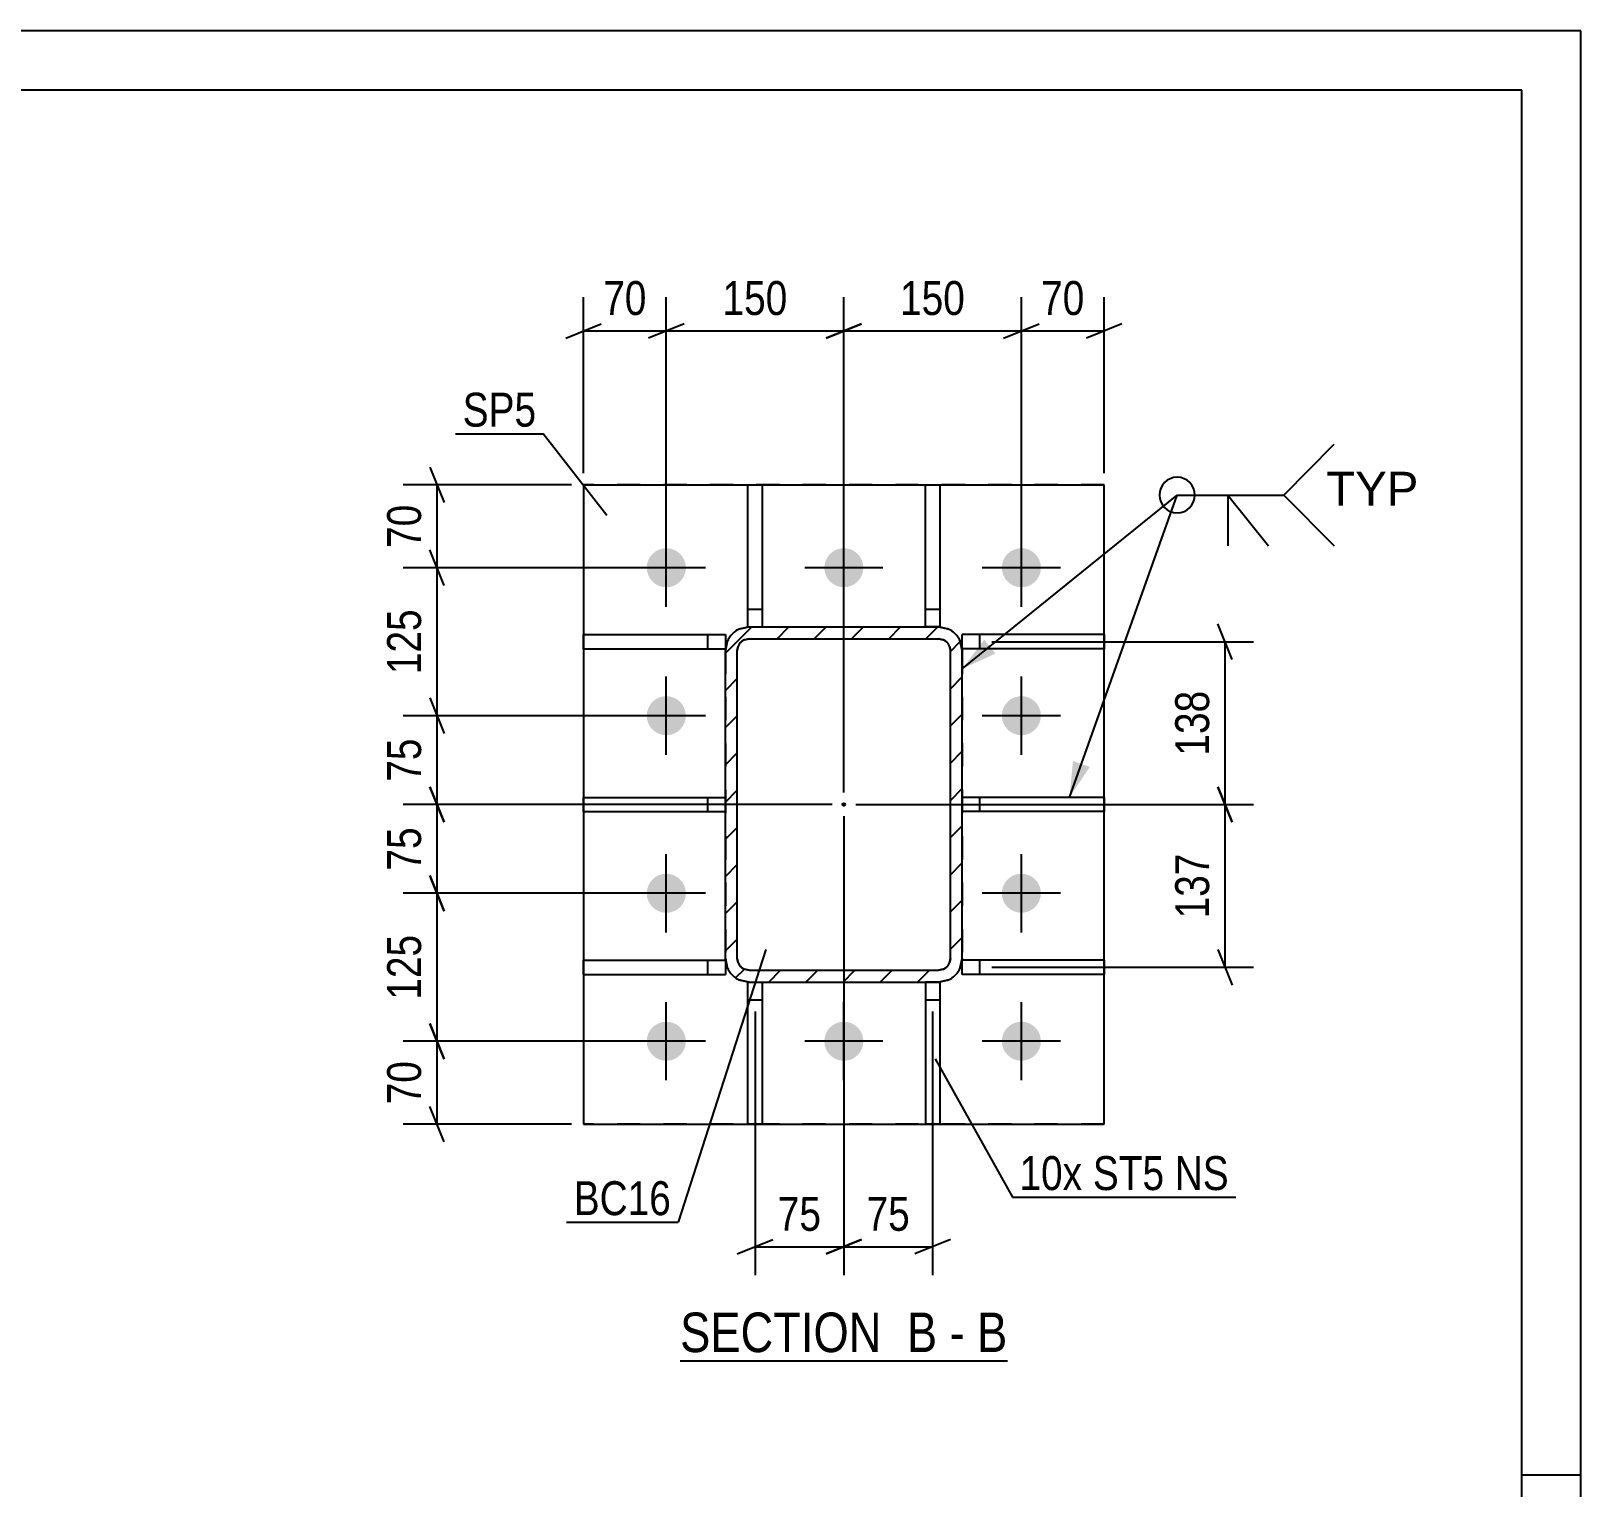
# Model space of a CAD drawing. Header units: millimetres. Extents: x -131 to 463, y -181 to 239.
# Drawn here: x 332.4 to 463.4, y 116.1 to 239.2 of the extents above; entities that cross this region are included whole.
import ezdxf

# ---------------------------------------------------------------- set-up
doc = ezdxf.new("R2010")
doc.units = ezdxf.units.MM
doc.linetypes.add('DXK_LINE_DOT2', pattern=[3.9198, 1.9599, -1.9599])
doc.linetypes.add('DXK_LINE_DOT3', pattern=[5.9187, 2.979, -0.9799, 0.9799, -0.9799])
doc.styles.add('Arial', font='arial.ttf', dxfattribs={"height": 0.2})
doc.styles.add('Arial Narrow', font='ARIALN.TTF', dxfattribs={"height": 0.2})

# ---------------------------------------------------------------- blocks, each defined once
blk = doc.blocks.new('Unknown-284869923-1134')
at = {"color": 5, "linetype": 'Continuous'}
for p, q in [((463.4, 239.2), (-130.6, 239.2)), ((463.4, -180.8), (463.4, 239.2)), ((458.4, 234.2), (-125.6, 234.2)), ((458.4, -175.8), (458.4, 234.2)), ((463.4, 117.2), (458.4, 117.2))]:
    blk.add_line(p, q, dxfattribs=at)
blk = doc.blocks.new('Unknown-284869923-14 - 1795')
at = {"color": 6, "linetype": 'Continuous'}
blk.add_line((387.29, 126.85), (414.94, 126.85), dxfattribs=at)
at = {"color": 0, "linetype": 'Continuous'}
for points in [[(405.4, 127.6), (405.4, 131.1), (387.29, 131.1), (387.29, 127.6)], [(409.01, 127.6), (409.01, 131.1), (406.45, 131.1), (406.45, 127.6)], [(411.33, 127.6), (411.33, 131.1), (410.06, 131.1), (410.06, 127.6)], [(414.94, 127.6), (414.94, 131.1), (412.38, 131.1), (412.38, 127.6)]]:
    blk.add_wipeout(points, dxfattribs=at)
at = {"color": 7, "linetype": 'Continuous', "style": 'Arial Narrow'}
for s, p in [('SECTION ', (387.29, 127.6)), ('B', (406.45, 127.6)), ('B', (412.38, 127.6)), ('-', (410.06, 127.6))]:
    blk.add_text(s, height=3.34, dxfattribs=at).set_placement(p)
blk = doc.blocks.new('Part-284869923-1847 - 1795')
at = {"color": 2, "linetype": 'Continuous'}
for p, q in [((379.12, 187.01), (379.12, 188.21)), ((379.12, 188.21), (391.12, 188.21)), ((391.12, 188.21), (391.12, 187.01)), ((379.12, 187.01), (391.12, 187.01))]:
    blk.add_line(p, q, dxfattribs=at)
at = {"color": 7, "linetype": 'DXK_LINE_DOT2'}
blk.add_line((389.62, 187.01), (389.62, 188.21), dxfattribs=at)
blk = doc.blocks.new('Part-284869923-1852 - 1795')
at = {"color": 2, "linetype": 'Continuous'}
for p, q in [((379.12, 159.51), (379.12, 160.71)), ((379.12, 160.71), (391.12, 160.71)), ((391.12, 160.71), (391.12, 159.51)), ((379.12, 159.51), (391.12, 159.51))]:
    blk.add_line(p, q, dxfattribs=at)
at = {"color": 7, "linetype": 'DXK_LINE_DOT2'}
blk.add_line((389.62, 159.51), (389.62, 160.71), dxfattribs=at)
blk = doc.blocks.new('Part-284869923-1948 - 1795')
at = {"color": 2, "linetype": 'Continuous'}
for p, q in [((379.12, 200.86), (379.12, 146.86)), ((379.12, 200.86), (423.12, 200.86)), ((423.12, 146.86), (423.12, 200.86)), ((379.12, 146.86), (423.12, 146.86))]:
    blk.add_line(p, q, dxfattribs=at)
at = {"color": 7, "linetype": 'DXK_LINE_DOT2'}
for p, q in [((423.12, 200.86), (379.12, 200.86)), ((423.12, 146.86), (379.12, 146.86))]:
    blk.add_line(p, q, dxfattribs=at)
blk = doc.blocks.new('Part-284869923-1820 - 1795')
at = {"color": 2, "linetype": 'Continuous'}
for p, q in [((379.12, 173.26), (379.12, 174.46)), ((379.12, 174.46), (391.12, 174.46)), ((379.12, 173.26), (391.12, 173.26))]:
    blk.add_line(p, q, dxfattribs=at)
at = {"color": 7, "linetype": 'DXK_LINE_DOT2'}
for p, q in [((389.62, 173.26), (389.62, 174.46)), ((391.12, 174.46), (391.12, 173.26))]:
    blk.add_line(p, q, dxfattribs=at)
blk = doc.blocks.new('Part-284869923-1881 - 1795')
at = {"color": 2, "linetype": 'Continuous'}
for p, q in [((393.02, 146.86), (393.02, 158.86)), ((393.02, 158.86), (393.12, 158.86)), ((394.22, 158.86), (394.22, 146.86)), ((394.22, 146.86), (393.02, 146.86))]:
    blk.add_line(p, q, dxfattribs=at)
at = {"color": 7, "linetype": 'DXK_LINE_DOT2'}
for p, q in [((393.02, 158.86), (394.22, 158.86)), ((393.02, 157.36), (394.22, 157.36))]:
    blk.add_line(p, q, dxfattribs=at)
blk = doc.blocks.new('Part-284869923-1857 - 1795')
at = {"color": 2, "linetype": 'Continuous'}
for p, q in [((423.12, 174.46), (411.12, 174.46)), ((423.12, 174.46), (423.12, 173.26)), ((423.12, 173.26), (411.12, 173.26))]:
    blk.add_line(p, q, dxfattribs=at)
at = {"color": 7, "linetype": 'DXK_LINE_DOT2'}
for p, q in [((411.12, 174.46), (411.12, 173.26)), ((412.62, 173.26), (412.62, 174.46))]:
    blk.add_line(p, q, dxfattribs=at)
blk = doc.blocks.new('Part-284869923-1862 - 1795')
at = {"color": 2, "linetype": 'Continuous'}
for p, q in [((423.12, 188.21), (411.12, 188.21)), ((411.12, 187.01), (411.12, 188.21)), ((423.12, 188.21), (423.12, 187.01)), ((423.12, 187.01), (411.12, 187.01))]:
    blk.add_line(p, q, dxfattribs=at)
at = {"color": 7, "linetype": 'DXK_LINE_DOT2'}
blk.add_line((412.62, 187.01), (412.62, 188.21), dxfattribs=at)
blk = doc.blocks.new('Part-284869923-1867 - 1795')
at = {"color": 2, "linetype": 'Continuous'}
for p, q in [((423.12, 160.71), (411.12, 160.71)), ((411.12, 159.51), (411.12, 160.71)), ((423.12, 160.71), (423.12, 159.51)), ((423.12, 159.51), (411.12, 159.51))]:
    blk.add_line(p, q, dxfattribs=at)
at = {"color": 7, "linetype": 'DXK_LINE_DOT2'}
blk.add_line((412.62, 159.51), (412.62, 160.71), dxfattribs=at)
blk = doc.blocks.new('Part-284869923-1872 - 1795')
at = {"color": 2, "linetype": 'Continuous'}
for p, q in [((408.02, 158.86), (408.02, 146.86)), ((409.12, 158.86), (409.22, 158.86)), ((409.22, 158.86), (409.22, 146.86)), ((409.22, 146.86), (408.02, 146.86))]:
    blk.add_line(p, q, dxfattribs=at)
at = {"color": 7, "linetype": 'DXK_LINE_DOT2'}
for p, q in [((409.22, 158.86), (408.02, 158.86)), ((408.02, 157.36), (409.22, 157.36))]:
    blk.add_line(p, q, dxfattribs=at)
blk = doc.blocks.new('Part-284869923-1886 - 1795')
at = {"color": 2, "linetype": 'Continuous'}
for p, q in [((408.02, 188.86), (408.02, 200.86)), ((408.02, 200.86), (409.22, 200.86)), ((409.22, 200.86), (409.22, 188.86)), ((409.22, 188.86), (409.12, 188.86))]:
    blk.add_line(p, q, dxfattribs=at)
at = {"color": 7, "linetype": 'DXK_LINE_DOT2'}
for p, q in [((408.02, 190.36), (409.22, 190.36)), ((409.12, 188.86), (408.02, 188.86))]:
    blk.add_line(p, q, dxfattribs=at)
blk = doc.blocks.new('Part-284869923-1891 - 1795')
at = {"color": 2, "linetype": 'Continuous'}
for p, q in [((393.02, 188.86), (393.02, 200.86)), ((393.02, 200.86), (394.22, 200.86)), ((394.22, 200.86), (394.22, 188.86)), ((393.02, 188.86), (393.12, 188.86))]:
    blk.add_line(p, q, dxfattribs=at)
at = {"color": 7, "linetype": 'DXK_LINE_DOT2'}
for p, q in [((393.02, 190.36), (394.22, 190.36)), ((393.12, 188.86), (394.22, 188.86))]:
    blk.add_line(p, q, dxfattribs=at)
blk = doc.blocks.new('Bolt-284869923-1893 - 1795')
at = {"linetype": 'Continuous'}
for points in [[(384.47, 193.86, -1), (387.77, 193.86, -1)], [(399.47, 193.86, -1), (402.77, 193.86, -1)], [(414.47, 193.86, -1), (417.77, 193.86, -1)], [(384.47, 181.36, -1), (387.77, 181.36, -1)], [(414.47, 181.36, -1), (417.77, 181.36, -1)], [(384.47, 166.36, -1), (387.77, 166.36, -1)], [(414.47, 166.36, -1), (417.77, 166.36, -1)], [(384.47, 153.86, -1), (387.77, 153.86, -1)], [(399.47, 153.86, -1), (402.77, 153.86, -1)], [(414.47, 153.86, -1), (417.77, 153.86, -1)]]:
    blk.add_hatch(color=1, dxfattribs=at).paths.add_polyline_path(points)
at = {"color": 1, "linetype": 'Continuous'}
for p, q in [((386.12, 190.56), (386.12, 197.16)), ((401.12, 190.56), (401.12, 197.16)), ((416.12, 190.56), (416.12, 197.16)), ((389.42, 193.86), (382.82, 193.86)), ((404.42, 193.86), (397.82, 193.86)), ((419.42, 193.86), (412.82, 193.86)), ((386.12, 178.06), (386.12, 184.66)), ((416.12, 178.06), (416.12, 184.66)), ((389.42, 181.36), (382.82, 181.36)), ((419.42, 181.36), (412.82, 181.36)), ((386.12, 163.06), (386.12, 169.66)), ((416.12, 163.06), (416.12, 169.66)), ((389.42, 166.36), (382.82, 166.36)), ((419.42, 166.36), (412.82, 166.36)), ((386.12, 150.56), (386.12, 157.16)), ((401.12, 150.56), (401.12, 157.16)), ((416.12, 150.56), (416.12, 157.16)), ((389.42, 153.86), (382.82, 153.86)), ((404.42, 153.86), (397.82, 153.86)), ((419.42, 153.86), (412.82, 153.86))]:
    blk.add_line(p, q, dxfattribs=at)
blk = doc.blocks.new('Part-284869923-1917 - 1795')
at = {"linetype": 'Continuous'}
h = blk.add_hatch(dxfattribs=at)
h.set_pattern_fill('', scale=0.7, style=0, pattern_type=0)
h.set_pattern_definition([(45, (410.9641, 187.625), (-1.57154, 1.57154), [])])
h.paths.add_polyline_path([(411.12, 186.86), (410.96, 187.63), (410.53, 188.27), (409.88, 188.71), (409.12, 188.86), (393.12, 188.86), (392.35, 188.71), (391.7, 188.27), (391.27, 187.63), (391.12, 186.86), (391.12, 160.86), (391.27, 160.09), (391.7, 159.45), (392.35, 159.01), (393.12, 158.86), (409.12, 158.86), (409.88, 159.01), (410.53, 159.45), (410.96, 160.09), (411.12, 160.86)])
h.paths.add_polyline_path([(410.04, 160.48), (409.82, 160.15), (409.5, 159.94), (409.12, 159.86), (393.12, 159.86), (392.73, 159.94), (392.41, 160.15), (392.19, 160.48), (392.12, 160.86), (392.12, 186.86), (392.19, 187.24), (392.41, 187.57), (392.73, 187.78), (393.12, 187.86), (409.12, 187.86), (409.5, 187.78), (409.82, 187.57), (410.04, 187.24), (410.12, 186.86), (410.12, 160.86)])
blk.add_hatch(color=246, dxfattribs=at).paths.add_polyline_path([(401.12, 173.76, -1), (401.12, 173.96, -1)])
at = {"color": 7, "linetype": 'DXK_LINE_DOT2'}
for p, q in [((392.35, 188.71), (393.12, 188.86)), ((393.12, 188.86), (409.12, 188.86)), ((409.12, 188.86), (409.88, 188.71)), ((391.12, 186.86), (391.27, 187.63)), ((393.12, 187.86), (392.73, 187.78)), ((393.12, 187.86), (409.12, 187.86)), ((409.5, 187.78), (409.12, 187.86)), ((410.96, 187.63), (411.12, 186.86)), ((391.12, 186.86), (391.12, 160.86)), ((392.19, 187.24), (392.12, 186.86)), ((392.12, 160.86), (392.12, 186.86)), ((410.12, 186.86), (410.04, 187.24)), ((410.12, 160.86), (410.12, 186.86)), ((411.12, 186.86), (411.12, 160.86)), ((391.27, 160.09), (391.12, 160.86)), ((392.12, 160.86), (392.19, 160.48)), ((392.73, 159.94), (393.12, 159.86)), ((393.12, 159.86), (409.12, 159.86)), ((409.12, 159.86), (409.5, 159.94)), ((410.04, 160.48), (410.12, 160.86)), ((411.12, 160.86), (410.96, 160.09)), ((393.12, 158.86), (392.35, 159.01)), ((393.12, 158.86), (409.12, 158.86)), ((409.88, 159.01), (409.12, 158.86))]:
    blk.add_line(p, q, dxfattribs=at)
at = {"color": 2, "linetype": 'Continuous'}
for p, q in [((393.12, 188.86), (392.35, 188.71)), ((393.12, 188.86), (409.12, 188.86)), ((409.88, 188.71), (409.12, 188.86)), ((391.27, 187.63), (391.12, 186.86)), ((392.73, 187.78), (393.12, 187.86)), ((393.12, 187.86), (409.12, 187.86)), ((409.12, 187.86), (409.5, 187.78)), ((411.12, 186.86), (410.96, 187.63)), ((391.12, 160.86), (391.12, 186.86)), ((392.12, 186.86), (392.19, 187.24)), ((392.12, 160.86), (392.12, 186.86)), ((410.04, 187.24), (410.12, 186.86)), ((410.12, 160.86), (410.12, 186.86)), ((411.12, 160.86), (411.12, 186.86)), ((391.12, 160.86), (391.27, 160.09)), ((392.19, 160.48), (392.12, 160.86)), ((393.12, 159.86), (392.73, 159.94)), ((393.12, 159.86), (409.12, 159.86)), ((409.5, 159.94), (409.12, 159.86)), ((410.12, 160.86), (410.04, 160.48)), ((410.96, 160.09), (411.12, 160.86)), ((392.35, 159.01), (393.12, 158.86)), ((393.12, 158.86), (409.12, 158.86)), ((409.12, 158.86), (409.88, 159.01))]:
    blk.add_line(p, q, dxfattribs=at)
at = {"color": 7, "linetype": 'DXK_LINE_DOT3'}
blk.add_line((401.12, 173.86), (401.12, 173.86), dxfattribs=at)
at = {"color": 246, "linetype": 'DXK_LINE_DOT2'}
blk.add_line((401.12, 173.86), (401.12, 173.86), dxfattribs=at)
at = {"color": 246, "linetype": 'Continuous'}
blk.add_circle((401.12, 173.86), 0.1, dxfattribs=at)
at = {"color": 7, "linetype": 'DXK_LINE_DOT2'}
for centre, radius, start, end in [((393.12, 186.86), 2, 112.5, 157.5), ((409.12, 186.86), 2, 22.5, 67.5), ((393.12, 186.86), 1, 112.5, 157.5), ((409.12, 186.86), 1, 22.5, 67.5), ((393.12, 160.86), 2, 202.5, 247.5), ((393.12, 160.86), 1, 202.5, 247.5), ((409.12, 160.86), 1, 292.5, 337.5), ((409.12, 160.86), 2, 292.5, 337.5)]:
    blk.add_arc(centre, radius, start, end, dxfattribs=at)
at = {"color": 2, "linetype": 'Continuous'}
for centre, radius, start, end in [((393.12, 186.86), 2, 112.5, 157.5), ((409.12, 186.86), 2, 22.5, 67.5), ((393.12, 186.86), 1, 112.5, 157.5), ((409.12, 186.86), 1, 22.5, 67.5), ((393.12, 160.86), 2, 202.5, 247.5), ((393.12, 160.86), 1, 202.5, 247.5), ((409.12, 160.86), 1, 292.5, 337.5), ((409.12, 160.86), 2, 292.5, 337.5)]:
    blk.add_arc(centre, radius, start, end, dxfattribs=at)
blk = doc.blocks.new('StraightDimension-284869923-2077 - 1795')
at = {"color": 7, "linetype": 'Continuous'}
for p, q in [((416.12, 194.86), (416.12, 216.71)), ((423.12, 201.86), (423.12, 216.71)), ((414.62, 213.26), (417.62, 214.46)), ((416.12, 213.86), (423.12, 213.86)), ((424.62, 214.46), (421.62, 213.26))]:
    blk.add_line(p, q, dxfattribs=at)
at = {"color": 0}
blk.add_wipeout([(422.04, 214.61), (422.04, 218.81), (417.19, 218.81), (417.19, 214.61)], dxfattribs=at)
at = {"color": 3, "style": 'Arial Narrow'}
blk.add_text('70', height=2.863, dxfattribs=at).set_placement((417.79, 215.21))
blk = doc.blocks.new('StraightDimension-284869923-1969 - 1795')
at = {"color": 7, "linetype": 'Continuous'}
for p, q in [((433.93, 172.36), (432.73, 175.36)), ((402.12, 173.86), (435.73, 173.86)), ((433.33, 160.11), (433.33, 173.86)), ((432.73, 161.61), (433.93, 158.61)), ((413.62, 160.11), (435.73, 160.11))]:
    blk.add_line(p, q, dxfattribs=at)
at = {"color": 0}
blk.add_wipeout([(432.58, 170.33), (428.38, 170.33), (428.38, 163.64), (432.58, 163.64)], dxfattribs=at)
at = {"color": 3, "style": 'Arial Narrow'}
blk.add_text('137', height=2.863, rotation=90.0002, dxfattribs=at).set_placement((431.98, 164.24))
blk = doc.blocks.new('StraightDimension-284869923-1976 - 1795')
at = {"color": 7, "linetype": 'Continuous'}
for p, q in [((433.93, 186.11), (432.73, 189.11)), ((413.62, 187.61), (435.73, 187.61)), ((433.33, 173.86), (433.33, 187.61)), ((432.73, 175.36), (433.93, 172.36)), ((402.12, 173.86), (435.73, 173.86))]:
    blk.add_line(p, q, dxfattribs=at)
at = {"color": 0}
blk.add_wipeout([(432.58, 184.08), (428.38, 184.08), (428.38, 177.39), (432.58, 177.39)], dxfattribs=at)
at = {"color": 3, "style": 'Arial Narrow'}
blk.add_text('138', height=2.863, rotation=90.0002, dxfattribs=at).set_placement((431.98, 177.99))
blk = doc.blocks.new('StraightDimension-284869923-1984 - 1795')
at = {"color": 7, "linetype": 'Continuous'}
for p, q in [((401.12, 172.86), (401.12, 134.1)), ((393.62, 156.36), (393.62, 134.1)), ((392.12, 135.9), (395.12, 137.1)), ((393.62, 136.5), (401.12, 136.5)), ((402.62, 137.1), (399.62, 135.9))]:
    blk.add_line(p, q, dxfattribs=at)
at = {"color": 0}
blk.add_wipeout([(399.79, 137.25), (399.79, 141.45), (394.94, 141.45), (394.94, 137.25)], dxfattribs=at)
at = {"color": 3, "style": 'Arial Narrow'}
blk.add_text('75', height=2.863, dxfattribs=at).set_placement((395.54, 137.85))
blk = doc.blocks.new('StraightDimension-284869923-5225 - 1795')
at = {"color": 7, "linetype": 'Continuous'}
for p, q in [((367.35, 192.36), (366.15, 195.36)), ((385.12, 193.86), (363.9, 193.86)), ((366.75, 181.36), (366.75, 193.86)), ((366.15, 182.86), (367.35, 179.86)), ((385.12, 181.36), (363.9, 181.36))]:
    blk.add_line(p, q, dxfattribs=at)
at = {"color": 0}
blk.add_wipeout([(366, 190.95), (361.8, 190.95), (361.8, 184.27), (366, 184.27)], dxfattribs=at)
at = {"color": 3, "style": 'Arial Narrow'}
blk.add_text('125', height=2.863, rotation=90.0002, dxfattribs=at).set_placement((365.4, 184.87))
blk = doc.blocks.new('StraightDimension-284869923-1992 - 1795')
at = {"color": 7, "linetype": 'Continuous'}
for p, q in [((401.12, 172.86), (401.12, 134.1)), ((408.62, 156.36), (408.62, 134.1)), ((399.62, 135.9), (402.62, 137.1)), ((401.12, 136.5), (408.62, 136.5)), ((410.12, 137.1), (407.12, 135.9))]:
    blk.add_line(p, q, dxfattribs=at)
at = {"color": 0}
blk.add_wipeout([(407.29, 137.25), (407.29, 141.45), (402.44, 141.45), (402.44, 137.25)], dxfattribs=at)
at = {"color": 3, "style": 'Arial Narrow'}
blk.add_text('75', height=2.863, dxfattribs=at).set_placement((403.04, 137.85))
blk = doc.blocks.new('StraightDimension-284869923-2055 - 1795')
at = {"color": 7, "linetype": 'Continuous'}
for p, q in [((386.12, 194.86), (386.12, 216.71)), ((401.12, 174.86), (401.12, 216.71)), ((387.62, 214.46), (384.62, 213.26)), ((386.12, 213.86), (401.12, 213.86)), ((399.62, 213.26), (402.62, 214.46))]:
    blk.add_line(p, q, dxfattribs=at)
at = {"color": 0}
blk.add_wipeout([(396.96, 214.61), (396.96, 218.81), (390.27, 218.81), (390.27, 214.61)], dxfattribs=at)
at = {"color": 3, "style": 'Arial Narrow'}
blk.add_text('150', height=2.863, dxfattribs=at).set_placement((390.87, 215.21))
blk = doc.blocks.new('StraightDimension-284869923-2066 - 1795')
at = {"color": 7, "linetype": 'Continuous'}
for p, q in [((401.12, 174.86), (401.12, 216.71)), ((416.12, 194.86), (416.12, 216.71)), ((402.62, 214.46), (399.62, 213.26)), ((401.12, 213.86), (416.12, 213.86)), ((414.62, 213.26), (417.62, 214.46))]:
    blk.add_line(p, q, dxfattribs=at)
at = {"color": 0}
blk.add_wipeout([(411.96, 214.61), (411.96, 218.81), (405.27, 218.81), (405.27, 214.61)], dxfattribs=at)
at = {"color": 3, "style": 'Arial Narrow'}
blk.add_text('150', height=2.863, dxfattribs=at).set_placement((405.87, 215.21))
blk = doc.blocks.new('StraightDimension-284869923-2087 - 1795')
at = {"color": 7, "linetype": 'Continuous'}
for p, q in [((379.12, 201.86), (379.12, 216.71)), ((386.12, 194.86), (386.12, 216.71)), ((377.62, 213.26), (380.62, 214.46)), ((379.12, 213.86), (386.12, 213.86)), ((387.62, 214.46), (384.62, 213.26))]:
    blk.add_line(p, q, dxfattribs=at)
at = {"color": 0}
blk.add_wipeout([(385.04, 214.61), (385.04, 218.81), (380.19, 218.81), (380.19, 214.61)], dxfattribs=at)
at = {"color": 3, "style": 'Arial Narrow'}
blk.add_text('70', height=2.863, dxfattribs=at).set_placement((380.79, 215.21))
blk = doc.blocks.new('StraightDimension-284869923-5224 - 1795')
at = {"color": 7, "linetype": 'Continuous'}
for p, q in [((366.15, 202.36), (367.35, 199.36)), ((378.12, 200.86), (363.9, 200.86)), ((366.75, 193.86), (366.75, 200.86)), ((367.35, 192.36), (366.15, 195.36)), ((385.12, 193.86), (363.9, 193.86))]:
    blk.add_line(p, q, dxfattribs=at)
at = {"color": 0}
blk.add_wipeout([(366, 199.79), (361.8, 199.79), (361.8, 194.93), (366, 194.93)], dxfattribs=at)
at = {"color": 3, "style": 'Arial Narrow'}
blk.add_text('70', height=2.863, rotation=90.0002, dxfattribs=at).set_placement((365.4, 195.53))
blk = doc.blocks.new('StraightDimension-284869923-5226 - 1795')
at = {"color": 7, "linetype": 'Continuous'}
for p, q in [((366.15, 182.86), (367.35, 179.86)), ((385.12, 181.36), (363.9, 181.36)), ((366.75, 173.86), (366.75, 181.36)), ((367.35, 172.36), (366.15, 175.36)), ((400.12, 173.86), (363.9, 173.86))]:
    blk.add_line(p, q, dxfattribs=at)
at = {"color": 0}
blk.add_wipeout([(366, 180.04), (361.8, 180.04), (361.8, 175.18), (366, 175.18)], dxfattribs=at)
at = {"color": 3, "style": 'Arial Narrow'}
blk.add_text('75', height=2.863, rotation=90.0002, dxfattribs=at).set_placement((365.4, 175.78))
blk = doc.blocks.new('StraightDimension-284869923-5227 - 1795')
at = {"color": 7, "linetype": 'Continuous'}
for p, q in [((366.15, 175.36), (367.35, 172.36)), ((400.12, 173.86), (363.9, 173.86)), ((366.75, 166.36), (366.75, 173.86)), ((367.35, 164.86), (366.15, 167.86)), ((385.12, 166.36), (363.9, 166.36))]:
    blk.add_line(p, q, dxfattribs=at)
at = {"color": 0}
blk.add_wipeout([(366, 172.54), (361.8, 172.54), (361.8, 167.68), (366, 167.68)], dxfattribs=at)
at = {"color": 3, "style": 'Arial Narrow'}
blk.add_text('75', height=2.863, rotation=90.0002, dxfattribs=at).set_placement((365.4, 168.28))
blk = doc.blocks.new('StraightDimension-284869923-5228 - 1795')
at = {"color": 7, "linetype": 'Continuous'}
for p, q in [((366.15, 167.86), (367.35, 164.86)), ((385.12, 166.36), (363.9, 166.36)), ((366.75, 153.86), (366.75, 166.36)), ((367.35, 152.36), (366.15, 155.36)), ((385.12, 153.86), (363.9, 153.86))]:
    blk.add_line(p, q, dxfattribs=at)
at = {"color": 0}
blk.add_wipeout([(366, 163.45), (361.8, 163.45), (361.8, 156.77), (366, 156.77)], dxfattribs=at)
at = {"color": 3, "style": 'Arial Narrow'}
blk.add_text('125', height=2.863, rotation=90.0002, dxfattribs=at).set_placement((365.4, 157.37))
blk = doc.blocks.new('StraightDimension-284869923-5229 - 1795')
at = {"color": 7, "linetype": 'Continuous'}
for p, q in [((366.15, 155.36), (367.35, 152.36)), ((385.12, 153.86), (363.9, 153.86)), ((366.75, 146.86), (366.75, 153.86)), ((367.35, 145.36), (366.15, 148.36)), ((378.12, 146.86), (363.9, 146.86))]:
    blk.add_line(p, q, dxfattribs=at)
at = {"color": 0}
blk.add_wipeout([(366, 152.79), (361.8, 152.79), (361.8, 147.93), (366, 147.93)], dxfattribs=at)
at = {"color": 3, "style": 'Arial Narrow'}
blk.add_text('70', height=2.863, rotation=90.0002, dxfattribs=at).set_placement((365.4, 148.53))
blk = doc.blocks.new('Mark-284869923-1913 - 1795')
at = {"color": 0}
blk.add_wipeout([(386.52, 139.17), (386.52, 142.17), (378.3, 142.17), (378.3, 139.17)], dxfattribs=at)
blk.add_wipeout([(386.52, 139.17), (386.52, 142.17), (378.3, 142.17), (378.3, 139.17)], dxfattribs=at)
at = {"color": 30, "linetype": 'Continuous'}
for p in [(394.53, 161.6), (377.7, 138.57)]:
    blk.add_line(p, (387.12, 138.57), dxfattribs=at)
at = {"color": 3, "style": 'Arial Narrow'}
blk.add_text('BC16', height=2.863, dxfattribs=at).set_placement((378.3, 139.17))
blk = doc.blocks.new('Mark-284869923-1944 - 1795')
at = {"color": 0}
blk.add_wipeout([(375.13, 205.78), (375.13, 208.78), (368.92, 208.78), (368.92, 205.78)], dxfattribs=at)
blk.add_wipeout([(375.13, 205.78), (375.13, 208.78), (368.92, 208.78), (368.92, 205.78)], dxfattribs=at)
at = {"color": 30, "linetype": 'Continuous'}
for p in [(368.32, 205.18), (381.09, 198.26)]:
    blk.add_line(p, (375.73, 205.18), dxfattribs=at)
at = {"color": 3, "style": 'Arial Narrow'}
blk.add_text('SP5', height=2.863, dxfattribs=at).set_placement((368.92, 205.78))
blk = doc.blocks.new('WeldMark-284869923-2097 - 1795')
at = {"linetype": 'Continuous'}
for points in [[(413.92, 186.61), (411.12, 185.31), (412.98, 187.78)], [(421.9, 177.03), (420.18, 174.46), (420.48, 177.54)]]:
    blk.add_hatch(color=30, dxfattribs=at).paths.add_polyline_path(points)
at = {"color": 30, "linetype": 'Continuous'}
for p, q in [((411.12, 185.31), (429.28, 200)), ((420.18, 174.46), (429.28, 200)), ((429.28, 200), (438.28, 200))]:
    blk.add_line(p, q, dxfattribs=at)
at = {"color": 3, "linetype": 'Continuous'}
for q in [(436.99, 195.71), (433.56, 195.71)]:
    blk.add_line((433.56, 200), q, dxfattribs=at)
for start, end in [(90, 270), (270, 90)]:
    blk.add_arc((429.28, 200), 1.5, start, end, dxfattribs=at)
at = {"color": 0, "linetype": 'Continuous'}
blk.add_wipeout([(449.65, 199.1), (449.65, 202.1), (441.88, 202.1), (441.88, 199.1)], dxfattribs=at)
blk.add_wipeout([(449.65, 199.1), (449.65, 202.1), (441.88, 202.1), (441.88, 199.1)], dxfattribs=at)
at = {"color": 3, "linetype": 'Continuous'}
for q in [(442.56, 204.29), (442.56, 195.71)]:
    blk.add_line((438.28, 200), q, dxfattribs=at)
at = {"color": 3, "linetype": 'Continuous', "style": 'Arial'}
blk.add_text('TYP', height=2.865, dxfattribs=at).set_placement((441.88, 199.1))
blk = doc.blocks.new('MarkSet-284869923-2148 - 1795')
at = {"color": 0}
for points in [[(421.26, 141.29), (421.26, 144.29), (415.96, 144.29), (415.96, 141.29)], [(428.18, 141.29), (428.18, 144.29), (422.16, 144.29), (422.16, 141.29)], [(433.65, 141.29), (433.65, 144.29), (429.08, 144.29), (429.08, 141.29)]]:
    blk.add_wipeout(points, dxfattribs=at)
for points in [[(421.26, 141.29), (421.26, 144.29), (415.96, 144.29), (415.96, 141.29)], [(428.18, 141.29), (428.18, 144.29), (422.16, 144.29), (422.16, 141.29)], [(433.65, 141.29), (433.65, 144.29), (429.08, 144.29), (429.08, 141.29)]]:
    blk.add_wipeout(points, dxfattribs=at)
at = {"color": 30, "linetype": 'Continuous'}
for p, q in [((408.84, 152.38), (415.36, 140.69)), ((415.36, 140.69), (434.25, 140.69))]:
    blk.add_line(p, q, dxfattribs=at)
at = {"color": 3, "style": 'Arial Narrow'}
for s, p in [('10x', (415.96, 141.29)), ('ST5', (422.16, 141.29)), ('NS', (429.08, 141.29))]:
    blk.add_text(s, height=2.863, dxfattribs=at).set_placement(p)

msp = doc.modelspace()

# ---------------------------------------------------------------- block references
for name in ['Unknown-284869923-1134', 'Part-284869923-1948 - 1795', 'Part-284869923-1891 - 1795', 'Part-284869923-1886 - 1795', 'Bolt-284869923-1893 - 1795', 'Part-284869923-1917 - 1795', 'Part-284869923-1847 - 1795', 'Part-284869923-1862 - 1795', 'Part-284869923-1820 - 1795', 'Part-284869923-1857 - 1795', 'Part-284869923-1852 - 1795', 'Part-284869923-1867 - 1795', 'Part-284869923-1881 - 1795', 'Part-284869923-1872 - 1795']:
    msp.add_blockref(name, (0, 0))

# ---------------------------------------------------------------- next in the draw order: block references
for name in ['StraightDimension-284869923-2077 - 1795', 'StraightDimension-284869923-5225 - 1795', 'StraightDimension-284869923-1969 - 1795', 'Unknown-284869923-14 - 1795']:
    msp.add_blockref(name, (0, 0))

# ---------------------------------------------------------------- next in the draw order: block references
msp.add_blockref('StraightDimension-284869923-1976 - 1795', (0, 0))

# ---------------------------------------------------------------- next in the draw order: block references
for name in ['StraightDimension-284869923-2055 - 1795', 'StraightDimension-284869923-1984 - 1795']:
    msp.add_blockref(name, (0, 0))

# ---------------------------------------------------------------- next in the draw order: block references
for name in ['StraightDimension-284869923-2087 - 1795', 'StraightDimension-284869923-2066 - 1795', 'StraightDimension-284869923-1992 - 1795']:
    msp.add_blockref(name, (0, 0))

# ---------------------------------------------------------------- next in the draw order: block references
for name in ['WeldMark-284869923-2097 - 1795', 'StraightDimension-284869923-5224 - 1795', 'StraightDimension-284869923-5226 - 1795', 'MarkSet-284869923-2148 - 1795']:
    msp.add_blockref(name, (0, 0))

# ---------------------------------------------------------------- next in the draw order: block references
for name in ['Mark-284869923-1944 - 1795', 'StraightDimension-284869923-5227 - 1795']:
    msp.add_blockref(name, (0, 0))

# ---------------------------------------------------------------- next in the draw order: block references
msp.add_blockref('StraightDimension-284869923-5228 - 1795', (0, 0))

# ---------------------------------------------------------------- next in the draw order: block references
msp.add_blockref('StraightDimension-284869923-5229 - 1795', (0, 0))

# ---------------------------------------------------------------- next in the draw order: block references
msp.add_blockref('Mark-284869923-1913 - 1795', (0, 0))

doc.saveas('drawing.dxf')
